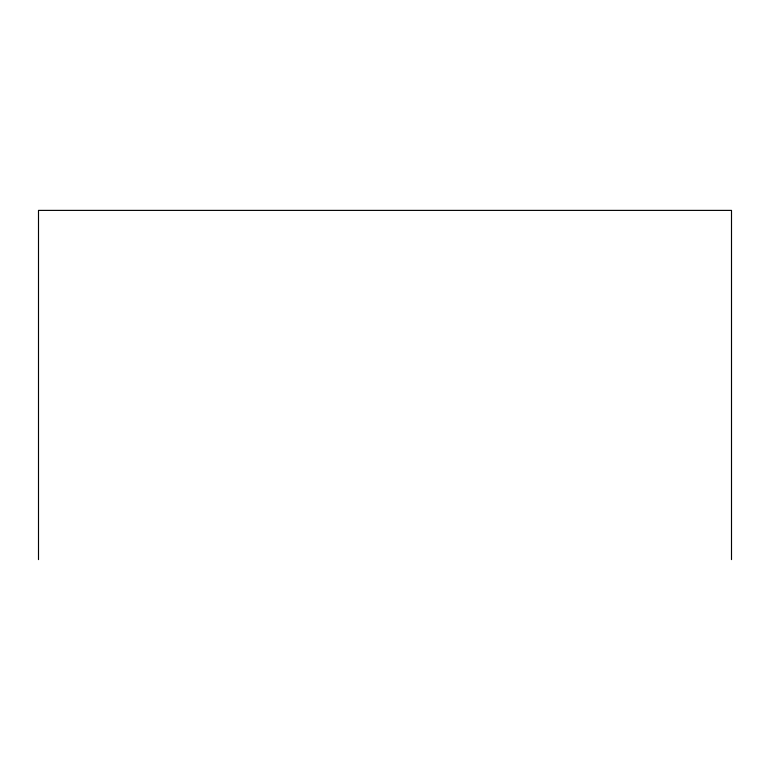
<?xml version="1.0" encoding="UTF-8"?>
<svg xmlns="http://www.w3.org/2000/svg" width="770" height="770" viewBox="0 0 770 770"><rect width="100%" height="100%" fill="white"/><g stroke="black" fill="none" stroke-linecap="round" stroke-linejoin="round"><path stroke-width="1.16" d="M731.5 559.607L731.5 210.393L38.5 210.393L38.5 559.607"/></g></svg>
